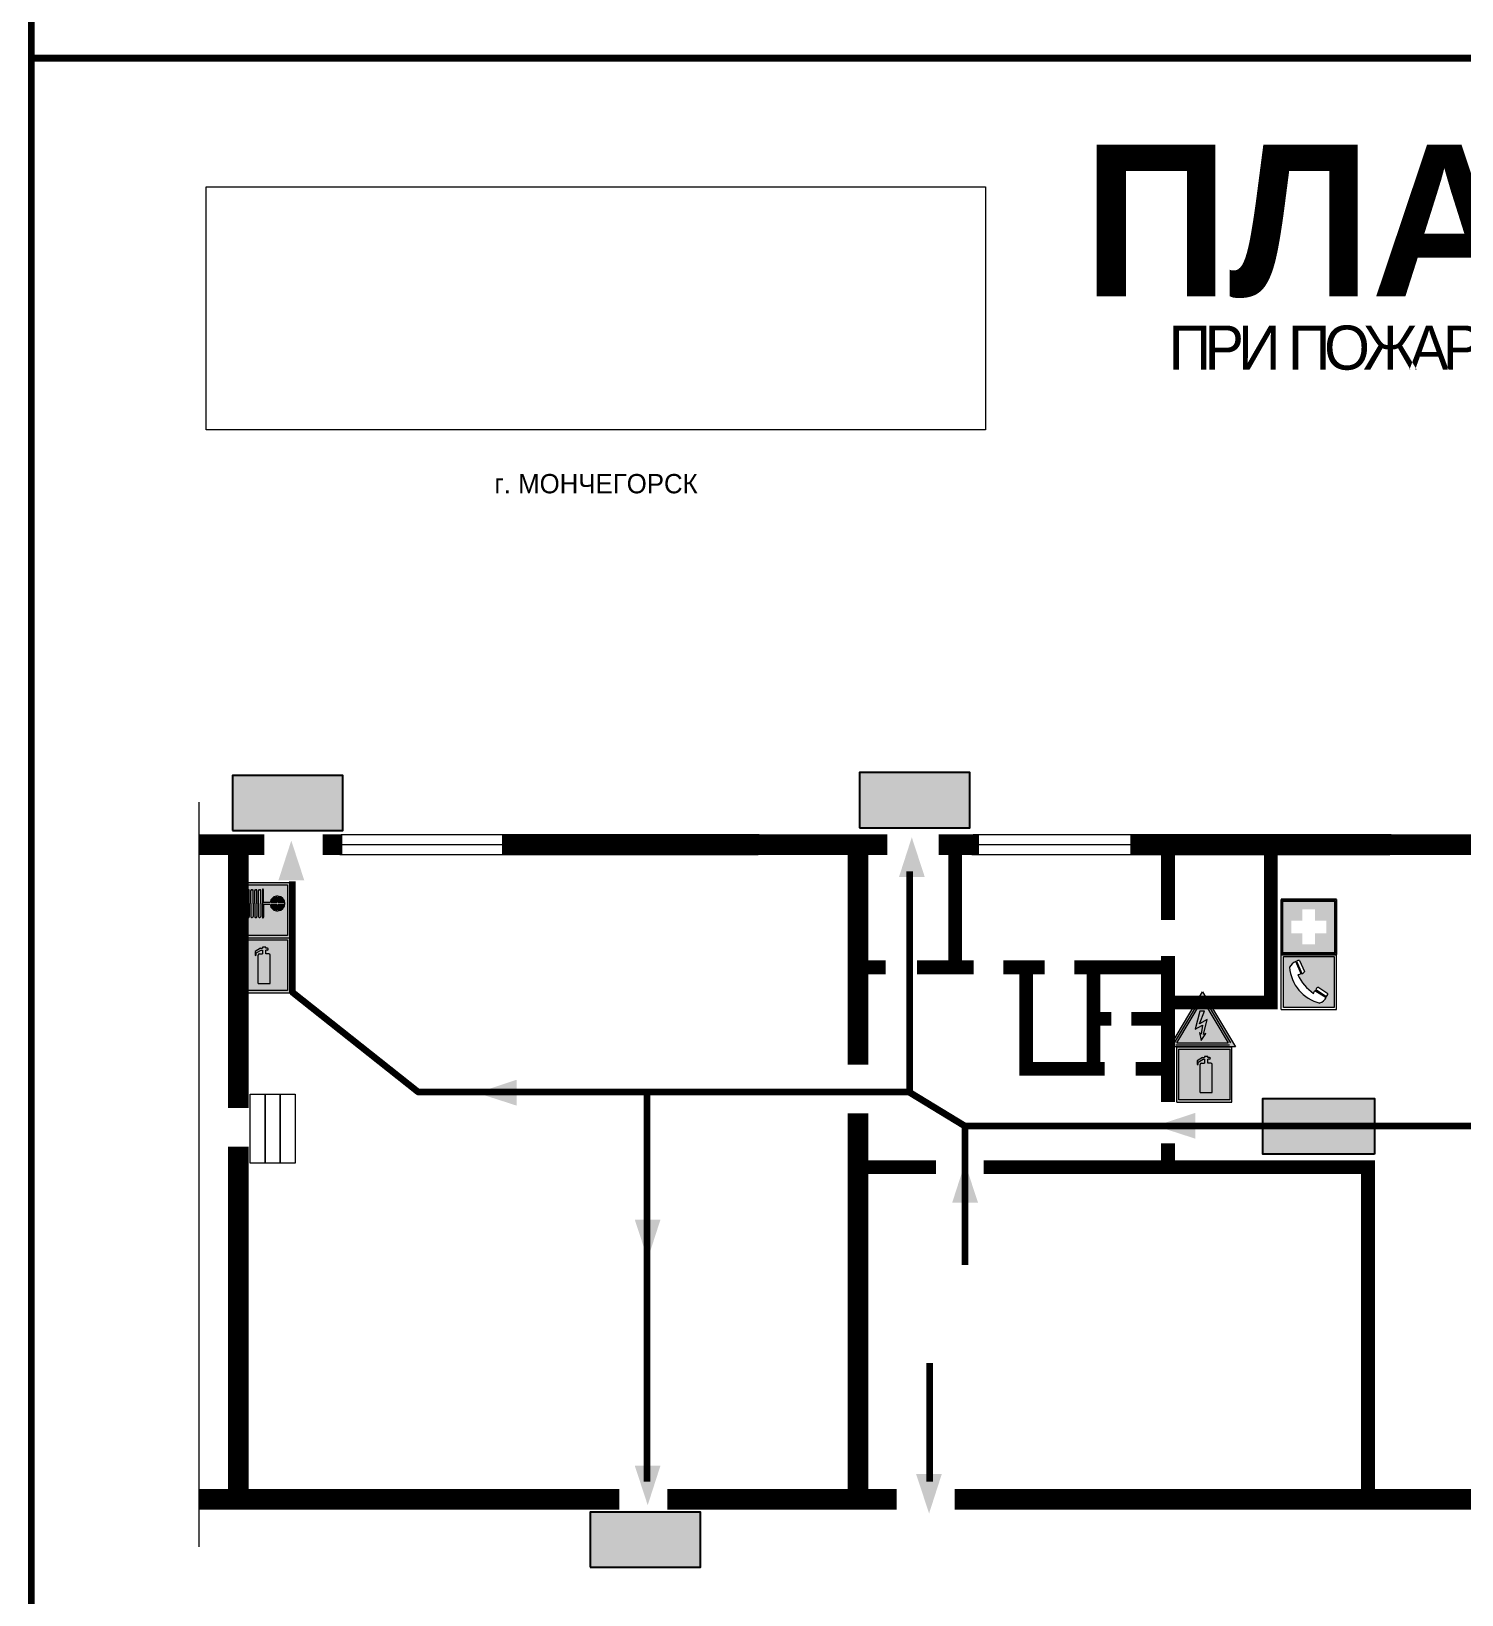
# Model space of a CAD drawing. Header units: millimetres. Extents: x 13114 to 67229, y 22859 to 38520.
# Drawn here: x 22290.7 to 22498.3, y 24448.8 to 24675.7 of the extents above; entities that cross this region are included whole.
import ezdxf

# ---------------------------------------------------------------- set-up
doc = ezdxf.new("R2010")
doc.units = ezdxf.units.MM
doc.layers.add('План_Штампы', color=7, linetype='Continuous')
doc.styles.add('обычный', font='arial.ttf')
picture_1 = doc.add_image_def('image1.jpg', size_in_pixel=(337, 105))

# ---------------------------------------------------------------- blocks, each defined once
blk = doc.blocks.new('A$C7B4425F7')
at = {"true_color": 0xffffff}
blk.add_hatch(color=7, dxfattribs=at).paths.add_polyline_path([(0, 0), (-16, 0), (-16, -8), (0, -8)])
h = blk.add_hatch(color=126)
h.paths.add_polyline_path([(-0.2, -0.2), (-15.8, -0.2), (-15.8, -7.8), (-0.2, -7.8)])
h.paths.add_polyline_path([(-11.76, -2.03), (-11.76, -3.66), (-11.17, -3.66, -0.568275), (-11.17, -6.18), (-12.58, -6.18), (-12.58, -2.03)], flags=16)
h.paths.add_polyline_path([(-13.33, -4.12, -0.495768), (-13.59, -6.18), (-15.03, -6.18), (-15.03, -2.03), (-13.59, -2.03, -0.487973)], flags=16)
h.paths.add_polyline_path([(-10.25, -2.03), (-9.48, -2.03), (-9.48, -6.18), (-10.25, -6.18)], flags=16)
h.paths.add_polyline_path([(-13.84, -3.69), (-14.24, -3.69), (-14.24, -3.03), (-13.9, -3.03, -0.692621)], flags=0)
h.paths.add_polyline_path([(-9.15, -2.03), (-8.4, -2.03), (-8.04, -3.07), (-7.68, -2.03), (-6.93, -2.03), (-7.64, -4.1), (-6.93, -6.18), (-7.68, -6.18), (-8.04, -5.14), (-8.4, -6.18), (-9.15, -6.18), (-8.44, -4.1)], flags=16)
h.paths.add_polyline_path([(-11.76, -4.46), (-11.42, -4.46, -0.692621), (-11.36, -5.12), (-11.76, -5.12)], flags=0)
h.paths.add_polyline_path([(-13.9, -5.2), (-14.24, -5.2), (-14.24, -4.55), (-13.84, -4.55, -0.708038)], flags=0)
edge = h.paths.add_edge_path(flags=16)
edge.add_ellipse((-5.51, -4.08), major_axis=(0, 2.05), ratio=0.586184, start_angle=0, end_angle=360)
edge = h.paths.add_edge_path(flags=0)
edge.add_ellipse((-5.51, -4.08), major_axis=(0, 1.14), ratio=0.454828, start_angle=0, end_angle=360)
h.paths.add_polyline_path([(-4.13, -4.96, 0.377264), (-3.48, -4.52, 0.0555), (-3.16, -2.03), (-1.66, -2.03), (-1.66, -4.96), (-0.96, -4.96), (-0.96, -7.01), (-1.75, -7.01), (-1.75, -6.18), (-3.3, -6.18), (-3.3, -7.02), (-4.13, -7.02)], flags=16)
h.paths.add_polyline_path([(-2.73, -2.91), (-2.28, -2.91), (-2.28, -4.96), (-3.05, -4.96, 0.079136)], flags=0)
at = {"color": 126}
blk.add_lwpolyline([(-16, -8), (0, -8), (0, 0), (-16, 0)], close=True, dxfattribs=at)
blk = doc.blocks.new('A$C3AD82952')
at = {"true_color": 0xf5f5ff}
h = blk.add_hatch(color=7, dxfattribs=at)
h.dxf.hatch_style = 1
h.paths.add_polyline_path([(8.21, 8.73, 0.414214), (7.89, 9.05), (7.22, 9.05), (7.22, 9.92), (7.59, 9.92, 1), (7.57, 10.36), (7.22, 10.36), (7.22, 10.6), (6.43, 10.6), (6.43, 10.36), (6.01, 10.36), (4.74, 9.59), (4.74, 8.69), (4.98, 8.73), (4.98, 9.26), (6.12, 9.91), (6.43, 9.91), (6.43, 9.05), (5.76, 9.05, 0.414214), (5.44, 8.73), (5.44, 2.2), (8.21, 2.2)], flags=0)
h.paths.add_polyline_path([(12.8, 12.8), (0, 12.8), (0, 0), (12.8, 0)])
h.paths.add_polyline_path([(0.51, 12.29), (12.29, 12.29), (12.29, 0.51), (0.51, 0.51)], flags=16)
h.paths.add_polyline_path([(4.74, 9.59), (6.01, 10.36), (6.43, 10.36), (6.43, 10.6), (7.22, 10.6), (7.22, 10.36), (7.59, 10.36, -0.94586), (7.59, 9.92), (7.22, 9.92), (7.22, 9.05), (7.89, 9.05, -0.414214), (8.21, 8.73), (8.21, 2.2), (5.44, 2.2), (5.44, 8.73, -0.414214), (5.76, 9.05), (6.43, 9.05), (6.43, 9.91), (6.12, 9.91), (4.98, 9.26), (4.98, 8.73), (4.74, 8.69)], flags=0)
h = blk.add_hatch(color=242)
h.dxf.hatch_style = 1
h.paths.add_polyline_path([(12.29, 12.29), (0.51, 12.29), (0.51, 0.51), (12.29, 0.51)])
h.paths.add_polyline_path([(4.74, 8.69), (4.74, 9.59), (6.01, 10.36), (6.43, 10.36), (6.43, 10.6), (7.22, 10.6), (7.22, 10.36), (7.59, 10.36, -0.94586), (7.59, 9.92), (7.22, 9.92), (7.22, 9.05), (7.89, 9.05, -0.414214), (8.21, 8.73), (8.21, 2.2), (5.44, 2.2), (5.44, 8.73, -0.414214), (5.76, 9.05), (6.43, 9.05), (6.43, 9.91), (6.12, 9.91), (4.98, 9.26), (4.98, 8.73)], flags=16)
h = blk.add_hatch(color=7, dxfattribs=at)
h.dxf.hatch_style = 1
h.paths.add_polyline_path([(8.21, 8.73, 0.414214), (7.89, 9.05), (7.22, 9.05), (7.22, 9.92), (7.59, 9.92, 1), (7.57, 10.36), (7.22, 10.36), (7.22, 10.6), (6.43, 10.6), (6.43, 10.36), (6.01, 10.36), (4.74, 9.59), (4.74, 8.69), (4.98, 8.73), (4.98, 9.26), (6.12, 9.91), (6.43, 9.91), (6.43, 9.05), (5.76, 9.05, 0.414214), (5.44, 8.73), (5.44, 2.2), (8.21, 2.2)])
at = {"color": 242, "lineweight": 5}
for p, q in [((0, 0), (0, 12.8)), ((0, 12.8), (12.8, 12.8)), ((12.8, 0), (12.8, 12.8)), ((6.01, 10.36), (4.74, 9.59)), ((4.74, 9.59), (4.74, 8.69)), ((4.74, 8.69), (4.98, 8.73)), ((4.98, 9.26), (6.12, 9.91)), ((4.98, 8.73), (4.98, 9.26)), ((5.44, 2.2), (5.44, 8.73)), ((5.76, 9.05), (6.43, 9.05)), ((6.01, 10.36), (6.43, 10.36)), ((6.12, 9.91), (6.43, 9.91)), ((7.22, 10.6), (6.43, 10.6)), ((6.43, 10.6), (6.43, 10.36)), ((6.43, 9.91), (6.43, 9.05)), ((7.22, 10.36), (7.22, 10.6)), ((7.59, 10.36), (7.22, 10.36)), ((7.22, 9.05), (7.22, 9.92)), ((7.59, 9.92), (7.22, 9.92)), ((7.89, 9.05), (7.22, 9.05)), ((8.21, 2.2), (8.21, 8.73)), ((0, 0), (12.8, 0)), ((5.44, 2.2), (8.21, 2.2))]:
    blk.add_line(p, q, dxfattribs=at)
blk.add_lwpolyline([(0.51, 12.29), (12.29, 12.29), (12.29, 0.51), (0.51, 0.51)], close=True, dxfattribs=at)
for centre, radius, start, end in [((5.76, 8.73), 0.32, 90, 180), ((7.58, 10.14), 0.223, 273.1875, 86.8125), ((7.89, 8.73), 0.32, 0, 90)]:
    blk.add_arc(centre, radius, start, end, dxfattribs=at)
blk = doc.blocks.new('A$C37112FD5')
at = {"true_color": 0xf5f5ff}
h = blk.add_hatch(color=7, dxfattribs=at)
h.dxf.hatch_style = 1
h.paths.add_polyline_path([(12.8, -7.4), (0, -7.4), (0, -20.2), (12.8, -20.2)])
h.paths.add_polyline_path([(12.29, -7.91), (12.29, -19.69), (0.51, -19.69), (0.51, -7.91)], flags=16)
h.paths.add_polyline_path([(4.98, -9.04, -0.42597), (5.17, -9.22), (5.17, -12.25), (5.17, -15.29, -0.432244), (4.98, -15.47), (4.83, -15.47, -0.42597), (4.64, -15.29), (4.64, -12.25), (4.64, -9.22, -0.432244), (4.83, -9.04)], flags=0)
h.paths.add_polyline_path([(4.28, -9.22), (4.28, -12.25), (4.28, -15.29, -0.432244), (4.09, -15.47), (3.94, -15.47, -0.42597), (3.75, -15.29), (3.75, -12.25), (3.75, -9.22, -0.432244), (3.94, -9.04), (4.09, -9.04, -0.42597)], flags=0)
h.paths.add_polyline_path([(5.72, -9.04), (5.87, -9.04, -0.42597), (6.06, -9.22), (6.06, -12.25), (6.06, -15.29, -0.432244), (5.87, -15.47), (5.72, -15.47, -0.42597), (5.53, -15.29), (5.53, -12.25), (5.53, -9.22, -0.432244)], flags=0)
h.paths.add_polyline_path([(6.42, -8.9), (6.5, -8.9, -0.42597), (6.69, -9.08), (6.69, -12.03), (8.21, -12.03, -15.824349), (8.21, -12.47), (6.69, -12.47), (6.69, -15.42, -0.432244), (6.5, -15.6), (6.42, -15.6)], flags=0)
h.paths.add_polyline_path([(3.39, -9.22), (3.39, -12.25), (3.39, -15.29, -0.432244), (3.2, -15.47), (3.05, -15.47, -0.42597), (2.85, -15.29), (2.85, -12.25), (2.85, -9.22, -0.432244), (3.05, -9.04), (3.2, -9.04, -0.42597)], flags=0)
h.paths.add_polyline_path([(2.5, -9.22), (2.5, -16.71), (1.96, -16.71), (1.96, -9.22, -0.432244), (2.15, -9.04), (2.31, -9.04, -0.42597)], flags=0)
h.paths.add_polyline_path([(1.61, -8.9), (1.61, -15.6), (1.57, -15.6, -0.42597), (1.37, -15.42), (1.37, -12.03), (1.37, -9.09, -0.432244), (1.57, -8.9)], flags=0)
h.paths.add_polyline_path([(9.76, -10.81), (9.76, -12.03), (8.49, -12.03, -0.336371)], flags=0)
h.paths.add_polyline_path([(8.49, -12.47), (9.76, -12.47), (9.76, -13.7, -0.336371)], flags=0)
h.paths.add_polyline_path([(10.11, -10.81, -0.336371), (11.38, -12.03), (10.11, -12.03)], flags=0)
h.paths.add_polyline_path([(10.11, -12.47), (11.38, -12.47, -0.336371), (10.11, -13.7)], flags=0)
h.paths.add_polyline_path([(2.5, -16.84), (2.5, -17.05), (1.97, -17.05), (1.97, -16.84)], flags=0)
h.paths.add_polyline_path([(2.5, -17.24, -0.033778), (2.24, -18.6, -0.033778), (1.97, -17.24)], flags=0)
h = blk.add_hatch(color=242)
h.dxf.hatch_style = 1
h.paths.add_polyline_path([(12.29, -7.91), (0.51, -7.91), (0.51, -19.69), (12.29, -19.69)])
h.paths.add_polyline_path([(6.42, -15.6), (6.42, -8.9), (6.5, -8.9, -0.42597), (6.69, -9.08), (6.69, -12.03), (8.21, -12.03, -15.824349), (8.21, -12.47), (6.69, -12.47), (6.69, -15.42, -0.432244), (6.5, -15.6)], flags=16)
h.paths.add_polyline_path([(5.87, -15.47), (5.72, -15.47, -0.42597), (5.53, -15.29), (5.53, -12.25), (5.53, -9.22, -0.432244), (5.72, -9.04), (5.87, -9.04, -0.42597), (6.06, -9.22), (6.06, -12.25), (6.06, -15.29, -0.432244)], flags=16)
h.paths.add_polyline_path([(4.98, -15.47), (4.83, -15.47, -0.42597), (4.64, -15.29), (4.64, -12.25), (4.64, -9.22, -0.432244), (4.83, -9.04), (4.98, -9.04, -0.42597), (5.17, -9.22), (5.17, -12.25), (5.17, -15.29, -0.432244)], flags=16)
h.paths.add_polyline_path([(4.09, -15.47), (3.94, -15.47, -0.42597), (3.75, -15.29), (3.75, -12.25), (3.75, -9.22, -0.432244), (3.94, -9.04), (4.09, -9.04, -0.42597), (4.28, -9.22), (4.28, -12.25), (4.28, -15.29, -0.432244)], flags=16)
h.paths.add_polyline_path([(3.2, -15.47), (3.05, -15.47, -0.42597), (2.85, -15.29), (2.85, -12.25), (2.85, -9.22, -0.432244), (3.05, -9.04), (3.2, -9.04, -0.42597), (3.39, -9.22), (3.39, -12.25), (3.39, -15.29, -0.432244)], flags=16)
h.paths.add_polyline_path([(2.5, -17.05), (1.97, -17.05), (1.97, -16.84), (2.5, -16.84)], flags=16)
h.paths.add_polyline_path([(2.5, -17.24, -0.033778), (2.24, -18.6, -0.033778), (1.97, -17.24)], flags=16)
h.paths.add_polyline_path([(2.5, -16.71), (1.96, -16.71), (1.96, -9.22, -0.432244), (2.15, -9.04), (2.31, -9.04, -0.42597), (2.5, -9.22)], flags=16)
h.paths.add_polyline_path([(1.61, -15.6), (1.57, -15.6, -0.42597), (1.37, -15.42), (1.37, -12.03), (1.37, -9.09, -0.432244), (1.57, -8.9), (1.61, -8.9)], flags=16)
h.paths.add_polyline_path([(8.49, -12.47), (9.76, -12.47), (9.76, -13.7, -0.336371)], flags=0)
h.paths.add_polyline_path([(10.11, -13.7), (10.11, -12.47), (11.38, -12.47, -0.336371)], flags=0)
h.paths.add_polyline_path([(8.49, -12.03, -0.336371), (9.76, -10.81), (9.76, -12.03)], flags=0)
h.paths.add_polyline_path([(10.11, -12.03), (10.11, -10.81, -0.336371), (11.38, -12.03)], flags=0)
h = blk.add_hatch(color=7, dxfattribs=at)
h.dxf.hatch_style = 1
h.paths.add_polyline_path([(1.61, -8.9), (1.57, -8.9, 0.432244), (1.37, -9.09), (1.37, -12.03), (1.37, -15.42, 0.42597), (1.57, -15.6), (1.61, -15.6)])
h.paths.add_polyline_path([(2.5, -9.22, 0.42597), (2.31, -9.04), (2.15, -9.04, 0.432244), (1.96, -9.22), (1.96, -16.71), (2.5, -16.71)])
h.paths.add_polyline_path([(2.5, -16.84), (1.97, -16.84), (1.97, -17.05), (2.5, -17.05)])
h.paths.add_polyline_path([(2.5, -17.24), (1.97, -17.24, 0.033778), (2.24, -18.6, 0.033778)])
h.paths.add_polyline_path([(3.39, -12.25), (3.39, -9.22, 0.42597), (3.2, -9.04), (3.05, -9.04, 0.432244), (2.85, -9.22), (2.85, -12.25), (2.85, -15.29, 0.42597), (3.05, -15.47), (3.2, -15.47, 0.432244), (3.39, -15.29)])
h.paths.add_polyline_path([(4.28, -12.25), (4.28, -9.22, 0.42597), (4.09, -9.04), (3.94, -9.04, 0.432244), (3.75, -9.22), (3.75, -12.25), (3.75, -15.29, 0.42597), (3.94, -15.47), (4.09, -15.47, 0.432244), (4.28, -15.29)])
h.paths.add_polyline_path([(5.17, -12.25), (5.17, -9.22, 0.42597), (4.98, -9.04), (4.83, -9.04, 0.432244), (4.64, -9.22), (4.64, -12.25), (4.64, -15.29, 0.42597), (4.83, -15.47), (4.98, -15.47, 0.432244), (5.17, -15.29)])
h.paths.add_polyline_path([(6.06, -12.25), (6.06, -9.22, 0.42597), (5.87, -9.04), (5.72, -9.04, 0.432244), (5.53, -9.22), (5.53, -12.25), (5.53, -15.29, 0.42597), (5.72, -15.47), (5.87, -15.47, 0.432244), (6.06, -15.29)])
h.paths.add_polyline_path([(6.69, -12.47), (8.21, -12.47, 15.824349), (8.21, -12.03), (6.69, -12.03), (6.69, -9.08, 0.42597), (6.5, -8.9), (6.42, -8.9), (6.42, -15.6), (6.5, -15.6, 0.432244), (6.69, -15.42)])
h.paths.add_polyline_path([(8.49, -12.47), (9.76, -12.47), (9.76, -13.7, -0.336371)], flags=16)
h.paths.add_polyline_path([(8.49, -12.03, -0.336371), (9.76, -10.81), (9.76, -12.03)], flags=16)
h.paths.add_polyline_path([(10.11, -12.47), (11.38, -12.47, -0.336371), (10.11, -13.7)], flags=16)
h.paths.add_polyline_path([(10.11, -12.03), (10.11, -10.81, -0.336371), (11.38, -12.03)], flags=16)
h = blk.add_hatch(color=242)
h.dxf.hatch_style = 1
h.paths.add_polyline_path([(9.76, -10.81, 0.336371), (8.49, -12.03), (9.76, -12.03)])
h.paths.add_polyline_path([(10.11, -10.81), (10.11, -12.03), (11.38, -12.03, 0.336371)])
h.paths.add_polyline_path([(11.38, -12.47), (10.11, -12.47), (10.11, -13.7, 0.336371)])
h.paths.add_polyline_path([(9.76, -12.47), (8.49, -12.47, 0.336371), (9.76, -13.7)])
at = {"color": 242, "lineweight": 5}
for p, q in [((0, -20.2), (0, -7.4)), ((0, -7.4), (12.8, -7.4)), ((1.37, -12.03), (1.37, -9.08)), ((1.57, -8.9), (1.61, -8.9)), ((1.61, -8.9), (1.61, -15.6)), ((1.96, -16.71), (1.96, -9.22)), ((2.15, -9.04), (2.31, -9.04)), ((2.5, -16.71), (2.5, -9.22)), ((2.85, -12.25), (2.85, -9.22)), ((3.05, -9.04), (3.2, -9.04)), ((3.39, -12.25), (3.39, -9.22)), ((3.75, -12.25), (3.75, -9.22)), ((3.94, -9.04), (4.09, -9.04)), ((4.28, -12.25), (4.28, -9.22)), ((4.64, -12.25), (4.64, -9.22)), ((4.83, -9.04), (4.98, -9.04)), ((5.17, -12.25), (5.17, -9.22)), ((5.53, -12.25), (5.53, -9.22)), ((5.72, -9.04), (5.87, -9.04)), ((6.06, -12.25), (6.06, -9.22)), ((6.42, -8.9), (6.42, -15.6)), ((6.5, -8.9), (6.42, -8.9)), ((6.69, -12.03), (6.69, -9.08)), ((9.76, -10.81), (9.76, -12.03)), ((10.11, -10.81), (10.11, -12.03)), ((12.8, -20.2), (12.8, -7.4)), ((1.37, -12.03), (1.37, -15.42)), ((2.85, -12.25), (2.85, -15.29)), ((3.39, -12.25), (3.39, -15.29)), ((3.75, -12.25), (3.75, -15.29)), ((4.28, -12.25), (4.28, -15.29)), ((4.64, -12.25), (4.64, -15.29)), ((5.17, -12.25), (5.17, -15.29)), ((5.53, -12.25), (5.53, -15.29)), ((6.06, -12.25), (6.06, -15.29)), ((8.21, -12.03), (6.69, -12.03)), ((8.21, -12.47), (6.69, -12.47)), ((6.69, -12.47), (6.69, -15.42)), ((9.76, -12.03), (8.49, -12.03)), ((9.76, -12.47), (8.49, -12.47)), ((9.76, -12.47), (9.76, -13.7)), ((11.38, -12.03), (10.11, -12.03)), ((11.38, -12.47), (10.11, -12.47)), ((10.11, -12.47), (10.11, -13.7)), ((1.57, -15.6), (1.61, -15.6)), ((1.96, -16.71), (2.5, -16.71)), ((1.97, -16.84), (2.5, -16.84)), ((1.97, -17.05), (1.97, -16.84)), ((2.5, -17.05), (1.97, -17.05)), ((1.97, -17.24), (2.5, -17.24)), ((2.5, -16.84), (2.5, -17.05)), ((3.05, -15.47), (3.2, -15.47)), ((3.94, -15.47), (4.09, -15.47)), ((4.83, -15.47), (4.98, -15.47)), ((5.72, -15.47), (5.87, -15.47)), ((6.42, -15.6), (6.5, -15.6)), ((0, -20.2), (12.8, -20.2))]:
    blk.add_line(p, q, dxfattribs=at)
blk.add_lwpolyline([(0.51, -7.91), (12.29, -7.91), (12.29, -19.69), (0.51, -19.69)], close=True, dxfattribs=at)
for centre, radius, start, end in [((1.56, -9.09), 0.182, 87.1027, 180.6071), ((2.15, -9.22), 0.182, 87.1027, 180.6071), ((2.32, -9.22), 0.182, 359.3929, 92.8973), ((3.04, -9.22), 0.182, 87.1027, 180.6071), ((3.21, -9.22), 0.182, 359.3929, 92.8973), ((3.93, -9.22), 0.182, 87.1027, 180.6071), ((4.1, -9.22), 0.182, 359.3929, 92.8973), ((4.82, -9.22), 0.182, 87.1027, 180.6071), ((4.99, -9.22), 0.182, 359.3929, 92.8973), ((5.71, -9.22), 0.182, 87.1027, 180.6071), ((5.88, -9.22), 0.182, 359.3929, 92.8973), ((6.51, -9.09), 0.182, 359.3929, 92.8973), ((9.93, -12.25), 1.74, 187.2319, 172.7681), ((9.93, -12.25), 1.46, 96.9927, 171.3585), ((9.93, -12.25), 1.46, 8.6415, 83.0073), ((9.93, -12.25), 1.46, 188.6415, 263.0073), ((9.93, -12.25), 1.46, 276.9927, 351.3585), ((1.56, -15.42), 0.182, 179.3929, 272.8973), ((12.17, -15.98), 10.27, 187.041, 194.7793), ((-7.7, -15.98), 10.27, 345.2207, 352.959), ((3.04, -15.29), 0.182, 179.3929, 272.8973), ((3.21, -15.29), 0.182, 267.1027, 0.6071), ((3.93, -15.29), 0.182, 179.3929, 272.8973), ((4.1, -15.29), 0.182, 267.1027, 0.6071), ((4.82, -15.29), 0.182, 179.3929, 272.8973), ((4.99, -15.29), 0.182, 267.1027, 0.6071), ((5.71, -15.29), 0.182, 179.3929, 272.8973), ((5.88, -15.29), 0.182, 267.1027, 0.6071), ((6.51, -15.42), 0.182, 267.1027, 0.6071)]:
    blk.add_arc(centre, radius, start, end, dxfattribs=at)
blk = doc.blocks.new('A$C3E6D3DDE')
at = {"lineweight": 5}
h = blk.add_hatch(color=40, dxfattribs=at)
h.paths.add_polyline_path([(24.1, 1.45), (16.46, -11.35), (31.74, -11.35)])
h.paths.add_polyline_path([(24.09, -0.46), (30.03, -10.41), (18.14, -10.41)], flags=16)
h.paths.add_polyline_path([(24.54, -3.08), (23.41, -6.02), (25.13, -5.01), (24.33, -8.5), (24.82, -8.27), (23.79, -9.86), (23.4, -8.04), (23.8, -8.43), (24.04, -6.29), (22.39, -7.25), (23.44, -3.08)], flags=0)
h = blk.add_hatch(color=256, dxfattribs=at)
h.paths.add_polyline_path([(24.37, 0.03, 0.567511), (23.82, 0.03), (17.59, -10.4, 0.582454), (17.86, -10.88), (30.32, -10.88, 0.582149), (30.6, -10.4)])
h.paths.add_polyline_path([(24.09, -0.46), (18.14, -10.41), (30.03, -10.41)], flags=16)
h.paths.add_polyline_path([(24.54, -3.08), (23.41, -6.02), (25.13, -5.01), (24.33, -8.5), (24.82, -8.27), (23.79, -9.86), (23.4, -8.04), (23.8, -8.43), (24.04, -6.29), (22.39, -7.25), (23.44, -3.08)], flags=0)
h = blk.add_hatch(color=40, dxfattribs=at)
h.paths.add_polyline_path([(24.09, -0.46), (18.14, -10.41), (30.03, -10.41)])
h.paths.add_polyline_path([(24.82, -8.27), (23.79, -9.86), (23.4, -8.04), (23.8, -8.43), (24.04, -6.29), (22.39, -7.25), (23.44, -3.08), (24.54, -3.08), (23.41, -6.02), (25.13, -5.01), (24.33, -8.5)], flags=16)
at = {"color": 40, "lineweight": 5}
for p, q in [((16.46, -11.35), (24.1, 1.45)), ((24.1, 1.45), (31.74, -11.35))]:
    blk.add_line(p, q, dxfattribs=at)
at = {"lineweight": 5}
for p, q in [((17.59, -10.4), (23.82, 0.03)), ((24.37, 0.03), (30.6, -10.4)), ((18.14, -10.41), (24.09, -0.46)), ((23.44, -3.08), (22.39, -7.25)), ((23.41, -6.02), (24.54, -3.08)), ((24.54, -3.08), (23.44, -3.08)), ((24.09, -0.46), (30.03, -10.41)), ((22.39, -7.25), (24.04, -6.29)), ((25.13, -5.01), (23.41, -6.02)), ((24.04, -6.29), (23.8, -8.43)), ((24.33, -8.5), (25.13, -5.01)), ((17.86, -10.88), (30.32, -10.88)), ((18.14, -10.41), (30.03, -10.41)), ((23.8, -8.43), (23.4, -8.04)), ((23.4, -8.04), (23.79, -9.86)), ((23.79, -9.86), (24.82, -8.27)), ((24.82, -8.27), (24.33, -8.5))]:
    blk.add_line(p, q, dxfattribs=at)
at = {"color": 50, "lineweight": 5}
blk.add_line((31.74, -11.35), (16.46, -11.35), dxfattribs=at)
blk = doc.blocks.new('A$C456E1F9C')
at = {"lineweight": 5}
h = blk.add_hatch(color=242, dxfattribs=at)
h.paths.add_polyline_path([(0.51, -1.47), (0.51, -13.26), (12.29, -13.26), (12.29, -1.47)])
h.paths.add_polyline_path([(5.42, -4.95, -0.254479), (4.78, -5.4), (3.52, -2.53, -0.209735), (4.23, -2.4)], flags=16)
h.paths.add_polyline_path([(8.53, -8.6), (10.87, -10.17), (10.54, -10.76), (8.03, -9.13, -0.192251)], flags=16)
h.paths.add_polyline_path([(4.61, -5.49, 0.005518), (3.87, -5.72, 0.128647), (7.49, -10.01, 0.00809), (7.83, -9.33), (10.47, -10.97, -0.16736), (8.99, -12.25, -0.327862), (1.95, -3.95, -0.166952), (3.36, -2.62)], flags=16)
at = {"color": 242, "lineweight": 5}
for p, q in [((0, -13.77), (0, -0.97)), ((12.8, -0.97), (0, -0.97)), ((4.61, -5.49), (3.36, -2.62)), ((3.52, -2.53), (4.78, -5.4)), ((4.23, -2.4), (5.42, -4.95)), ((12.8, -13.77), (12.8, -0.97)), ((7.83, -9.33), (10.47, -10.97)), ((8.03, -9.13), (10.54, -10.76)), ((10.81, -10.12), (8.53, -8.6)), ((10.54, -10.76), (10.8, -10.3)), ((10.8, -10.3), (10.81, -10.12)), ((0, -13.77), (12.8, -13.77))]:
    blk.add_line(p, q, dxfattribs=at)
blk.add_lwpolyline([(0.51, -1.47), (12.29, -1.47), (12.29, -13.26), (0.51, -13.26)], close=True, dxfattribs=at)
for centre, radius, start, end in [((4.59, -5.34), 2.99, 114.2845, 152.1974), ((4.02, -3.27), 0.891, 76.3284, 123.7092), ((11.12, -3.31), 9.19, 183.9915, 256.6009), ((14.98, -39.1), 35.17, 107.1487, 108.4135), ((13.86, -0.94), 11.08, 205.5536, 234.8762), ((4.68, -4.59), 0.824, 276.9621, 334.0723), ((-13.31, 0.8), 23.44, 332.5487, 334.4027), ((8.94, -9.5), 0.989, 114.4092, 157.9388), ((7.87, -9.46), 3, 291.9291, 329.9329)]:
    blk.add_arc(centre, radius, start, end, dxfattribs=at)
blk = doc.blocks.new('A$C18900ED3')
h = blk.add_hatch(color=126)
h.paths.add_polyline_path([(-0.18, -0.18), (-7.02, -0.18), (-7.02, -7.02), (-0.18, -7.02)])
h.paths.add_polyline_path([(-5.89, -4.46), (-5.89, -2.77), (-4.46, -2.77), (-4.46, -1.31), (-2.77, -1.31), (-2.77, -2.77), (-1.33, -2.77), (-1.33, -4.46), (-2.77, -4.46), (-2.77, -5.89), (-4.46, -5.89), (-4.46, -4.46)], flags=16)
at = {"color": 126}
for p, q in [((-7.2, 0), (-7.2, -7.2)), ((0, 0), (-7.2, 0)), ((0, -7.2), (0, 0)), ((-7.02, -7.02), (-7.02, -0.18)), ((-7.02, -0.18), (-0.18, -0.18)), ((-0.18, -0.18), (-0.18, -7.02)), ((-7.2, -7.2), (0, -7.2)), ((-0.18, -7.02), (-7.02, -7.02))]:
    blk.add_line(p, q, dxfattribs=at)
blk = doc.blocks.new('A$C32E8229D')
at = {"true_color": 0xffffff}
blk.add_hatch(color=7, dxfattribs=at).paths.add_polyline_path([(0, 0), (0, -8), (16, -8), (16, 0)])
h = blk.add_hatch(color=126)
h.paths.add_polyline_path([(0.2, -0.2), (15.8, -0.2), (15.8, -7.8), (0.2, -7.8)])
h.paths.add_polyline_path([(13.49, -2.05), (12.08, -2.05), (11.37, -2.63, 0.162397), (11.29, -2.84), (11.29, -3.63), (10.35, -3.63), (10.35, -4.05), (11.68, -4.05), (11.68, -3.48), (12.26, -4.28), (11.29, -5.1), (11.29, -6.78), (11.85, -6.78), (11.85, -5.44), (12.8, -4.64), (12.8, -5.94), (14.46, -5.94), (14.46, -5.39), (13.45, -5.39), (13.45, -3.97), (12.46, -2.59), (13.15, -2.59), (13.69, -3.34), (14.18, -3)], flags=16)
h.paths.add_polyline_path([(10.74, -1.82, 1), (11.8, -1.82, 1)], flags=16)
h.paths.add_polyline_path([(9.39, -3.59), (5.99, -3.59), (6.56, -3.03), (5.91, -3.03), (5.1, -3.83), (5.91, -4.64), (6.56, -4.64), (5.99, -4.09), (9.39, -4.09)], flags=16)
h.paths.add_polyline_path([(4.29, -1.08), (1.72, -1.08), (1.72, -6.6), (4.29, -6.6)], flags=16)
at = {"color": 126}
blk.add_lwpolyline([(16, -8), (0, -8), (0, 0), (16, 0)], close=True, dxfattribs=at)

msp = doc.modelspace()

# ---------------------------------------------------------------- linework, layer by layer
at = {"color": 6, "lineweight": 100}
for points in [[(22290.71, 24671.78), (22890.71, 24671.78), (22890.71, 25066.78), (22290.71, 25066.78)], [(22290.71, 24276.78), (22890.71, 24276.78), (22890.71, 24671.78), (22290.71, 24671.78)]]:
    msp.add_lwpolyline(points, close=True, dxfattribs=at)
at = {"lineweight": 0}
for points in [[(22315.01, 24563.82), (22315.01, 24455.77)], [(22335.67, 24559.12), (22396.35, 24559.12)], [(22335.83, 24557.68), (22396.5, 24557.68)], [(22427.37, 24559.13), (22488.05, 24559.13)], [(22427.52, 24557.69), (22488.2, 24557.69)], [(22335.5, 24556.22), (22396.17, 24556.22)], [(22427.19, 24556.23), (22487.87, 24556.23)]]:
    msp.add_lwpolyline(points, dxfattribs=at)
for points, const_width in [([(22315.01, 24557.68), (22324.51, 24557.68)], 3), ([(22320.76, 24557.68), (22320.76, 24519.44)], 3), ([(22333, 24557.68), (22335.83, 24557.68)], 3), ([(22359, 24557.68), (22414.92, 24557.68)], 3), ([(22410.69, 24557.68), (22410.69, 24525.74)], 3), ([(22422.37, 24557.68), (22428.22, 24557.68)], 3), ([(22424.76, 24539.87), (22424.76, 24556.93)], 2), ([(22450.21, 24557.68), (22512.26, 24557.68)], 3), ([(22455.66, 24546.72), (22455.66, 24557.87)], 2), ([(22455.66, 24534.75), (22470.57, 24534.75), (22470.57, 24556.93)], 2), ([(22442.08, 24539.87), (22455.66, 24539.87), (22455.66, 24541.51), (22455.66, 24520.31)], 2), ([(22410.83, 24539.87), (22414.69, 24539.87)], 2), ([(22419.26, 24539.87), (22427.45, 24539.87)], 2), ([(22431.78, 24539.87), (22437.75, 24539.87)], 2), ([(22435.09, 24539.87), (22435.09, 24525.12), (22446.49, 24525.12)], 2), ([(22444.84, 24525.12), (22444.84, 24539.87)], 2), ([(22444.84, 24532.4), (22447.43, 24532.4)], 2), ([(22455.66, 24532.4), (22450.36, 24532.4)], 2), ([(22455.66, 24525.12), (22450.95, 24525.12)], 2), ([(22410.69, 24518.67), (22410.69, 24462.66)], 3), ([(22320.76, 24513.85), (22320.76, 24462.66)], 3), ([(22455.66, 24510.87), (22455.66, 24514.32)], 2), ([(22410.69, 24510.87), (22421.98, 24510.87)], 2), ([(22428.89, 24510.87), (22484.68, 24510.87), (22484.68, 24462.94)], 2), ([(22865.65, 24476.5), (22865.65, 24462.66), (22424.72, 24462.66)], 3), ([(22376.02, 24462.66), (22315.01, 24462.66)], 3), ([(22416.28, 24462.66), (22383.03, 24462.66)], 3)]:
    msp.add_lwpolyline(points, dxfattribs=dict(at, const_width=const_width))
at = {"color": 126, "lineweight": 100, "true_color": 0x008754}
for points in [[(22418.16, 24553.79), (22418.16, 24521.74), (22365.2, 24521.74)], [(22365.2, 24521.74), (22346.83, 24521.74), (22328.63, 24536.21), (22328.63, 24552.32)], [(22380.07, 24492.11), (22380.07, 24521.74)], [(22418.16, 24521.74), (22426.18, 24516.85), (22489.91, 24516.85)], [(22426.18, 24516.85), (22426.18, 24496.71)], [(22489.91, 24516.85), (22510.02, 24516.85)], [(22380.07, 24465.27), (22380.07, 24492.11)], [(22421.08, 24465.27), (22421.08, 24482.43)]]:
    msp.add_lwpolyline(points, dxfattribs=at)
at = {"lineweight": 0}
for points in [[(22322.48, 24521.47), (22324.66, 24521.47), (22324.66, 24511.43), (22322.48, 24511.43)], [(22324.66, 24521.47), (22326.84, 24521.47), (22326.84, 24511.43), (22324.66, 24511.43)], [(22326.84, 24521.47), (22329.02, 24521.47), (22329.02, 24511.43), (22326.84, 24511.43)]]:
    msp.add_lwpolyline(points, close=True, dxfattribs=at)
at = {"layer": 'План_Штампы', "color": 126, "true_color": 0x008754}
for points in [[(22330.32, 24552.5), (22326.58, 24552.51), (22328.44, 24558.25)], [(22420.36, 24552.98), (22416.63, 24552.99), (22418.48, 24558.73)], [(22361.13, 24523.54), (22361.12, 24519.8), (22355.39, 24521.65)], [(22459.62, 24518.74), (22459.61, 24515), (22453.88, 24516.86)], [(22428.09, 24505.72), (22424.35, 24505.73), (22426.2, 24511.47)], [(22378.28, 24503.26), (22382.01, 24503.25), (22380.16, 24497.52)], [(22378.28, 24467.56), (22382.01, 24467.55), (22380.16, 24461.81)], [(22419.1, 24466.36), (22422.84, 24466.35), (22420.99, 24460.61)]]:
    msp.add_solid(points, dxfattribs=at)

# ---------------------------------------------------------------- block references
for name, p, xscale, yscale, zscale in [('A$C37112FD5', (22320.23, 24556.78), 0.6249984004534781, 0.6249984004534781, 0.6249984004534781), ('A$C18900ED3', (22480.09, 24549.73), 1.111111111007631, 1.111111111007631, 1.111111111007631), ('A$C3AD82952', (22320.23, 24536.16), 0.625, 0.625, 0.625), ('A$C456E1F9C', (22472.09, 24542.34), 0.625, 0.625, 0.625), ('A$C3E6D3DDE', (22445.62, 24535.42), 0.625, 0.625, 0.625), ('A$C3AD82952', (22456.93, 24520.32), 0.625, 0.625, 0.625)]:
    msp.add_blockref(name, p, dxfattribs=dict(xscale=xscale, yscale=yscale, zscale=zscale))
at = {"layer": 'План_Штампы'}
for p in [(22335.91, 24567.7), (22426.91, 24568.12), (22387.81, 24460.81)]:
    msp.add_blockref('A$C7B4425F7', p, dxfattribs=at)
at = {"layer": 'План_Штампы', "color": 126, "true_color": 0x008754, "xscale": 1.012510887696, "yscale": 1.012510887696, "zscale": 1.012510887696, "rotation": 359.9978653237144}
msp.add_blockref('A$C32E8229D', (22469.41, 24520.84), dxfattribs=at)

# ---------------------------------------------------------------- texts
at = {"lineweight": 0, "style": 'обычный'}
for s, insert, char_height, width, attachment_point in [('{\\fProxima Nova Rg|b1|i0|c204|p2;ПЛАН ЭВАКУАЦИИ}', (22443.35, 24659.23), 22, 493.8901, 1), ('\\pi-8.4,l8.4,t8.4;{\\fProxima Nova Rg|b0|i0|c204|p2;г. МОНЧЕГОРСК\\H1.1997x; }', (22372.66, 24610.03), 2.8, 126.6484, 5)]:
    msp.add_mtext(s, dxfattribs=dict(at, insert=insert, char_height=char_height, width=width, attachment_point=attachment_point))
at = {"color": 0, "lineweight": 0, "insert": (22593.22, 24633.17), "char_height": 8, "width": 449.2158, "attachment_point": 5, "style": 'обычный'}
msp.add_mtext('{\\fArial Black|b1|i0|c204|p34;\\H2x;\\T0.85;  \\fArial Narrow|b0|i0|c204|p34;\\H0.8x;\\W0.9;\\P\\fProxima Nova Rg|b0|i0|c204|p2;\\H0.5x;\\W1;\\C256;ПРИ ПОЖАРЕ  ИЛИ ДРУГИХ ЧРЕЗВЫЧАЙНЫХ СИТУАЦИЯХ  ИЗ ПОМЕЩЕНИЙ \\fProxima Nova Rg|b1|i0|c204|p2;\\H1.25x;\\P1 ЭТАЖА  ЦЭО: \\fProxima Nova Rg|b1|i0|c0|p2; \\fProxima Nova Rg|b1|i0|c204|p2;НСОВ №5}', dxfattribs=at)

# ---------------------------------------------------------------- pictures from other files: only their frames are drawn
at = {"color": 7, "lineweight": 0, "true_color": 0xf5f5ff}
image = msp.add_image(picture_1, insert=(22316.07, 24617.86), size_in_units=(113.11, 35.24), dxfattribs=at)
image.dxf.flags = 7

doc.saveas('drawing.dxf')
